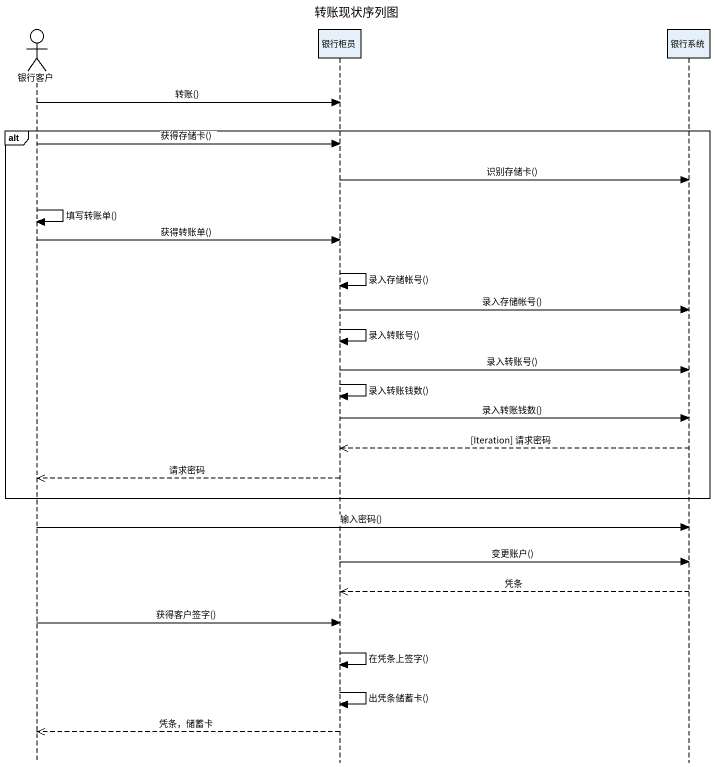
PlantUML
@startuml
title 转账现状序列图
hide footbox
actor 银行客户
participant 银行柜员
participant 银行系统

银行客户 -> 银行柜员 : 转账()
alt
  银行客户 -> 银行柜员 : 获得存储卡()
  银行柜员 -> 银行系统 : 识别存储卡()
  银行客户 -> 银行客户 : 填写转账单()
  银行客户 -> 银行柜员 : 获得转账单()
  银行柜员 -> 银行柜员 : 录入存储帐号()
  银行柜员 -> 银行系统 : 录入存储帐号()
  银行柜员 -> 银行柜员 : 录入转账号()
  银行柜员 -> 银行系统 : 录入转账号()
  银行柜员 -> 银行柜员 : 录入转账钱数()
  银行柜员 -> 银行系统 : 录入转账钱数()
  银行系统 -->> 银行柜员 : [Iteration] 请求密码
  银行柜员 -->> 银行客户 : 请求密码
end
银行客户 -> 银行系统 : 输入密码()
银行柜员 -> 银行系统 : 变更账户()
银行系统 -->> 银行柜员 : 凭条
银行客户 -> 银行柜员 : 获得客户签字()
银行柜员 -> 银行柜员 : 在凭条上签字()
银行柜员 -> 银行柜员 : 出凭条储蓄卡()
银行柜员 -->> 银行客户 : 凭条，储蓄卡
@enduml
